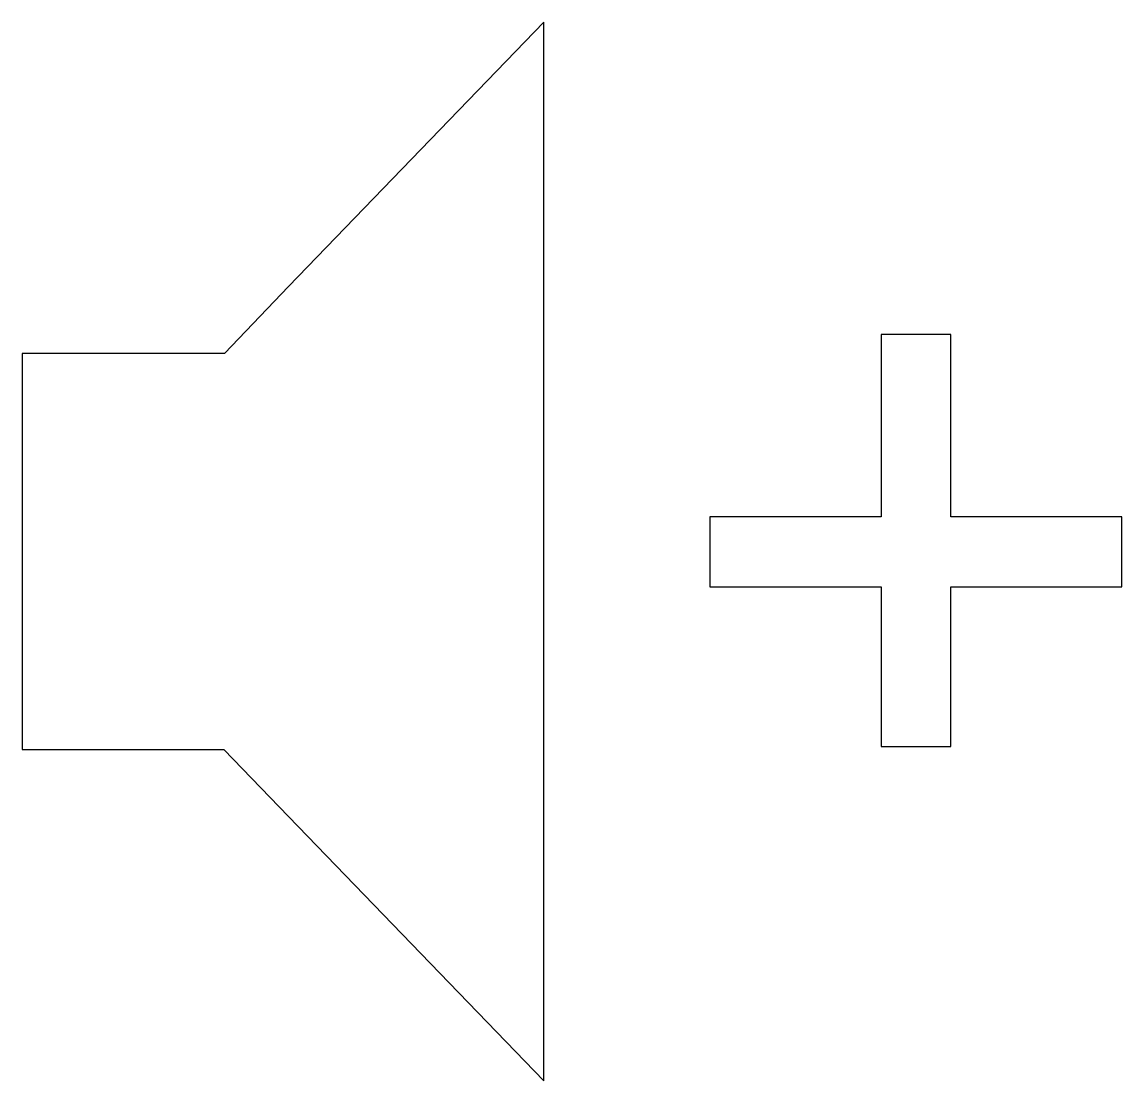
# Model space of a CAD drawing. Extents: x 1.1 to 39.6, y 1.4 to 38.6.
import ezdxf

# ---------------------------------------------------------------- set-up
doc = ezdxf.new("R2010")
doc.units = 0
doc.layers.add('VolumeUp', color=7, linetype='CONTINUOUS')

msp = doc.modelspace()

# ---------------------------------------------------------------- linework, layer by layer
at = {"layer": 'VolumeUp', "color": 7}
for points in [[(19.35, 38.564804), (10.4, 29.289764), (8.15, 26.939764), (1.05, 26.939764), (1.05, 13.064804), (8.125, 13.064804), (10.4, 10.714724), (19.35, 1.439764), (19.35, 19.989764), (19.35, 38.564804), (19.35, 38.564804)], [(31.175, 27.614724), (31.175, 21.214724), (25.175, 21.214724), (25.175, 18.764804), (31.175, 18.764804), (31.175, 13.164804), (33.625, 13.164804), (33.625, 18.764804), (39.625, 18.764804), (39.625, 21.214724), (33.625, 21.214724), (33.625, 27.614724), (31.175, 27.614724), (31.175, 27.614724)]]:
    msp.add_lwpolyline(points, dxfattribs=at)

doc.saveas('drawing.dxf')
